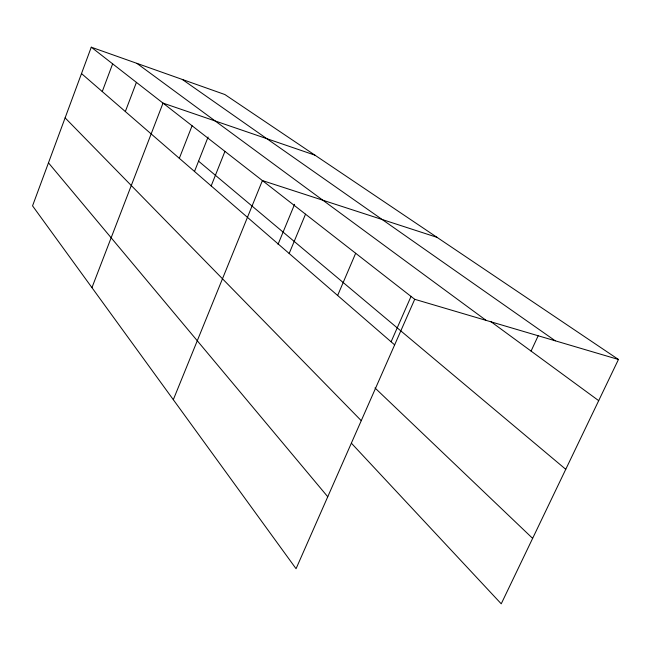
<?xml version="1.0" encoding="UTF-8"?>
<svg xmlns="http://www.w3.org/2000/svg" width="651" height="651" viewBox="0 0 651 651"><rect width="100%" height="100%" fill="white"/><g stroke="black" fill="none" stroke-linecap="round" stroke-linejoin="round"><path stroke-width="0.98" d="M91.27 47.189L32.55 205.854L296.059 568.714L414.72 299.297L91.27 47.189L224.872 94.533L618.45 359.474L501.237 603.811L351.532 443.347M102.256 91.555L112.639 63.839M125.334 111.549L136.409 82.376M91.946 287.644L163.019 103.11L314.921 155.15M179.326 158.323L192.078 125.757M194.47 171.547L208.092 137.036M211.176 185.909L224.937 151.374M173.312 399.69L262.402 180.571L437.008 237.338M278.042 244.32L294.594 204.292M289.166 253.483L305.522 214.179M337.641 295.481L355.666 253.272M391.121 341.726L411.098 296.286M531.07 351.092L538.287 335.534M414.72 299.297L618.45 359.474M182.296 79.446L555.27 340.807M490.618 321.431L598.692 400.666M136.897 63.359L486.134 320.39M198.571 161.171L565.76 469.306M81.505 73.571L394.644 344.867M374.976 387.931L532.64 538.361M65.116 117.864L361.256 420.668M48.467 162.831L327.754 496.754"/></g></svg>
